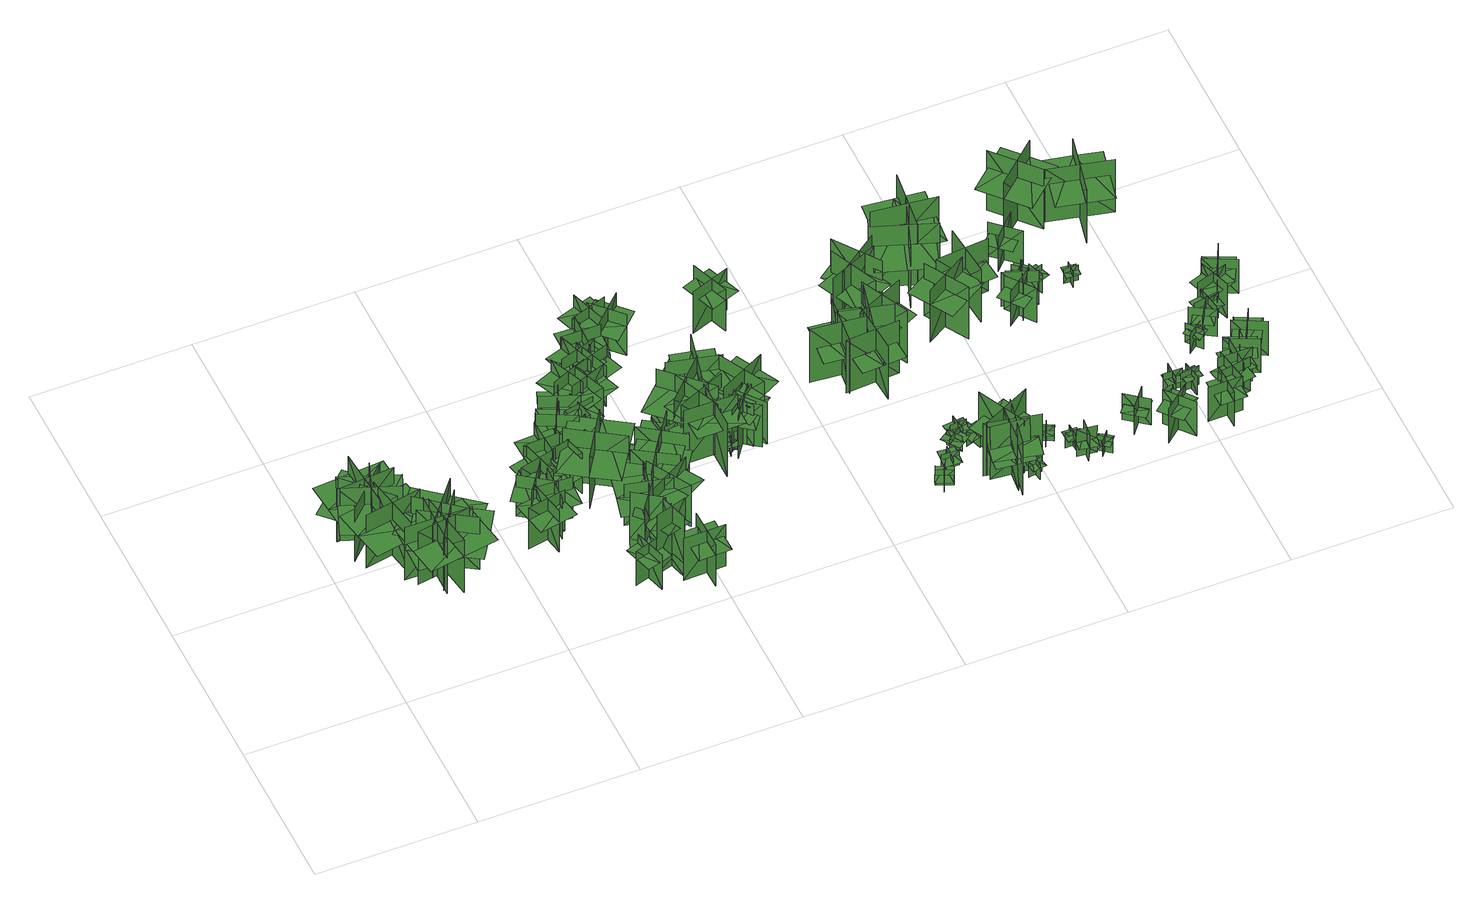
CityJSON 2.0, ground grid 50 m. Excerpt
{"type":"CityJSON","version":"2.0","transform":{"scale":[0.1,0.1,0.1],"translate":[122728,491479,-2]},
"CityObjects":{
"tree1":{"type":"SolitaryVegetationObject","geometry":[{"type":"MultiSurface","lod":"1","boundaries":[[[0,1,2]],[[0,2,3]],[[4,5,6]],[[4,6,7]],[[8,9,10]],[[8,10,11]],[[8,11,12]],[[8,12,13]]]}]},
"tree2":{"type":"SolitaryVegetationObject","geometry":[{"type":"MultiSurface","lod":"1","boundaries":[[[14,15,16]],[[14,16,17]],[[18,19,20]],[[18,20,21]],[[22,23,24]],[[22,24,25]],[[22,25,26]],[[22,26,27]]]}]},
"tree3":{"type":"SolitaryVegetationObject","geometry":[{"type":"MultiSurface","lod":"1","boundaries":[[[28,29,30]],[[28,30,31]],[[32,33,34]],[[32,34,35]],[[36,37,38]],[[36,38,39]],[[36,39,40]],[[36,40,41]]]}]},
"tree4":{"type":"SolitaryVegetationObject","geometry":[{"type":"MultiSurface","lod":"1","boundaries":[[[42,43,44]],[[42,44,45]],[[46,47,48]],[[46,48,49]],[[50,51,52]],[[50,52,53]],[[50,53,54]],[[50,54,55]]]}]},
"tree5":{"type":"SolitaryVegetationObject","geometry":[{"type":"MultiSurface","lod":"1","boundaries":[[[56,57,58]],[[56,58,59]],[[60,61,62]],[[60,62,63]],[[64,65,66]],[[64,66,67]],[[64,67,68]],[[64,68,69]]]}]},
"tree6":{"type":"SolitaryVegetationObject","geometry":[{"type":"MultiSurface","lod":"1","boundaries":[[[70,71,72]],[[70,72,73]],[[74,75,76]],[[74,76,77]],[[78,79,80]],[[78,80,81]],[[78,81,82]],[[78,82,83]]]}]},
"tree7":{"type":"SolitaryVegetationObject","geometry":[{"type":"MultiSurface","lod":"1","boundaries":[[[84,85,86]],[[84,86,87]],[[88,89,90]],[[88,90,91]],[[92,93,94]],[[92,94,95]],[[92,95,96]],[[92,96,97]]]}]},
"tree8":{"type":"SolitaryVegetationObject","geometry":[{"type":"MultiSurface","lod":"1","boundaries":[[[98,99,100]],[[98,100,101]],[[102,103,104]],[[102,104,105]],[[106,107,108]],[[106,108,109]],[[106,109,110]],[[106,110,111]]]}]},
"tree9":{"type":"SolitaryVegetationObject","geometry":[{"type":"MultiSurface","lod":"1","boundaries":[[[112,113,114]],[[112,114,115]],[[116,117,118]],[[116,118,119]],[[120,121,122]],[[120,122,123]],[[120,123,124]],[[120,124,125]]]}]},
"tree10":{"type":"SolitaryVegetationObject","geometry":[{"type":"MultiSurface","lod":"1","boundaries":[[[126,127,128]],[[126,128,129]],[[130,131,132]],[[130,132,133]],[[134,135,136]],[[134,136,137]],[[134,137,138]],[[134,138,139]]]}]},
"tree11":{"type":"SolitaryVegetationObject","geometry":[{"type":"MultiSurface","lod":"1","boundaries":[[[140,141,142]],[[140,142,143]],[[144,145,146]],[[144,146,147]],[[148,149,150]],[[148,150,151]],[[148,151,152]],[[148,152,153]]]}]},
"tree12":{"type":"SolitaryVegetationObject","geometry":[{"type":"MultiSurface","lod":"1","boundaries":[[[154,155,156]],[[154,156,157]],[[158,159,160]],[[158,160,161]],[[162,163,164]],[[162,164,165]],[[162,165,166]],[[162,166,167]]]}]},
"tree13":{"type":"SolitaryVegetationObject","geometry":[{"type":"MultiSurface","lod":"1","boundaries":[[[168,169,170]],[[168,170,171]],[[172,173,174]],[[172,174,175]],[[176,177,178]],[[176,178,179]],[[176,179,180]],[[176,180,181]]]}]},
"tree14":{"type":"SolitaryVegetationObject","geometry":[{"type":"MultiSurface","lod":"1","boundaries":[[[182,183,184]],[[182,184,185]],[[186,187,188]],[[186,188,189]],[[190,191,192]],[[190,192,193]],[[190,194,195]],[[190,195,191]]]}]},
"tree15":{"type":"SolitaryVegetationObject","geometry":[{"type":"MultiSurface","lod":"1","boundaries":[[[196,197,198]],[[196,198,199]],[[200,201,202]],[[200,202,203]],[[204,205,206]],[[204,206,207]],[[204,207,208]],[[204,208,209]]]}]},
"tree16":{"type":"SolitaryVegetationObject","geometry":[{"type":"MultiSurface","lod":"1","boundaries":[[[210,211,212]],[[210,212,213]],[[214,215,216]],[[214,216,217]],[[218,219,215]],[[218,215,214]],[[220,221,211]],[[220,211,210]],[[222,223,224]],[[222,224,225]],[[226,227,228]],[[226,228,229]]]}]},
"tree17":{"type":"SolitaryVegetationObject","geometry":[{"type":"MultiSurface","lod":"1","boundaries":[[[230,231,232]],[[230,232,233]],[[234,235,236]],[[234,236,237]],[[238,239,240]],[[238,240,241]],[[238,241,242]],[[238,242,243]]]}]},
"tree18":{"type":"SolitaryVegetationObject","geometry":[{"type":"MultiSurface","lod":"1","boundaries":[[[244,245,246]],[[244,246,247]],[[248,249,250]],[[248,250,251]],[[252,253,249]],[[252,249,248]],[[254,255,245]],[[254,245,244]],[[256,257,258]],[[256,258,259]],[[260,261,262]],[[260,262,263]]]}]},
"tree19":{"type":"SolitaryVegetationObject","geometry":[{"type":"MultiSurface","lod":"1","boundaries":[[[264,265,266]],[[264,266,267]],[[268,269,270]],[[268,270,271]],[[272,273,274]],[[272,274,275]],[[272,275,276]],[[272,276,277]]]}]},
"tree20":{"type":"SolitaryVegetationObject","geometry":[{"type":"MultiSurface","lod":"1","boundaries":[[[278,279,280]],[[278,280,281]],[[282,283,284]],[[282,284,285]],[[286,287,288]],[[286,288,289]],[[286,289,290]],[[286,290,291]]]}]},
"tree21":{"type":"SolitaryVegetationObject","geometry":[{"type":"MultiSurface","lod":"1","boundaries":[[[292,293,294]],[[292,294,295]],[[296,297,298]],[[296,298,299]],[[300,301,302]],[[300,302,303]],[[300,304,305]],[[300,305,301]]]}]},
"tree22":{"type":"SolitaryVegetationObject","geometry":[{"type":"MultiSurface","lod":"1","boundaries":[[[306,307,308]],[[306,308,309]],[[310,311,312]],[[310,312,313]],[[314,315,316]],[[314,316,317]],[[314,317,318]],[[314,318,319]]]}]},
"tree23":{"type":"SolitaryVegetationObject","geometry":[{"type":"MultiSurface","lod":"1","boundaries":[[[320,321,322]],[[320,322,323]],[[324,325,326]],[[324,326,327]],[[328,329,330]],[[328,330,331]],[[328,331,332]],[[328,332,333]]]}]},
"tree24":{"type":"SolitaryVegetationObject","geometry":[{"type":"MultiSurface","lod":"1","boundaries":[[[334,335,336]],[[334,336,337]],[[338,339,340]],[[338,340,341]],[[342,343,344]],[[342,344,345]],[[342,345,346]],[[342,346,347]]]}]},
"tree25":{"type":"SolitaryVegetationObject","geometry":[{"type":"MultiSurface","lod":"1","boundaries":[[[348,349,350]],[[348,350,351]],[[352,353,354]],[[352,354,355]],[[356,357,358]],[[356,358,359]],[[356,359,360]],[[356,360,361]]]}]},
"tree26":{"type":"SolitaryVegetationObject","geometry":[{"type":"MultiSurface","lod":"1","boundaries":[[[362,363,364]],[[362,364,365]],[[366,367,368]],[[366,368,369]],[[370,371,372]],[[370,372,373]],[[370,373,374]],[[370,374,375]]]}]},
"tree27":{"type":"SolitaryVegetationObject","geometry":[{"type":"MultiSurface","lod":"1","boundaries":[[[376,377,378]],[[376,378,379]],[[380,381,382]],[[380,382,383]],[[384,385,386]],[[384,386,387]],[[384,387,388]],[[384,388,389]]]}]},
"tree28":{"type":"SolitaryVegetationObject","geometry":[{"type":"MultiSurface","lod":"1","boundaries":[[[390,391,392]],[[390,392,393]],[[394,395,396]],[[394,396,397]],[[398,399,400]],[[398,400,401]],[[398,401,402]],[[398,402,403]]]}]},
"tree29":{"type":"SolitaryVegetationObject","geometry":[{"type":"MultiSurface","lod":"1","boundaries":[[[404,405,406]],[[404,406,407]],[[408,409,410]],[[408,410,411]],[[412,413,414]],[[412,414,415]],[[412,415,416]],[[412,416,417]]]}]},
"tree30":{"type":"SolitaryVegetationObject","geometry":[{"type":"MultiSurface","lod":"1","boundaries":[[[418,419,420]],[[418,420,421]],[[422,423,424]],[[422,424,425]],[[426,427,428]],[[426,428,429]],[[426,429,430]],[[426,430,431]]]}]},
"tree31":{"type":"SolitaryVegetationObject","geometry":[{"type":"MultiSurface","lod":"1","boundaries":[[[432,433,434]],[[432,434,435]],[[436,437,438]],[[436,438,439]],[[440,441,442]],[[440,442,443]],[[440,443,444]],[[440,444,445]]]}]},
"tree32":{"type":"SolitaryVegetationObject","geometry":[{"type":"MultiSurface","lod":"1","boundaries":[[[446,447,448]],[[446,448,449]],[[450,451,452]],[[450,452,453]],[[454,455,456]],[[454,456,457]],[[454,457,458]],[[454,458,459]]]}]},
"tree33":{"type":"SolitaryVegetationObject","geometry":[{"type":"MultiSurface","lod":"1","boundaries":[[[460,461,462]],[[460,462,463]],[[464,465,466]],[[464,466,467]],[[468,469,470]],[[468,470,471]],[[468,471,472]],[[468,472,473]]]}]},
"tree34":{"type":"SolitaryVegetationObject","geometry":[{"type":"MultiSurface","lod":"1","boundaries":[[[474,475,476]],[[474,476,477]],[[478,479,480]],[[478,480,481]],[[482,483,484]],[[482,484,485]],[[482,485,486]],[[482,486,487]]]}]},
"tree35":{"type":"SolitaryVegetationObject","geometry":[{"type":"MultiSurface","lod":"1","boundaries":[[[488,489,490]],[[488,490,491]],[[492,493,494]],[[492,494,495]],[[496,497,498]],[[496,498,499]],[[496,499,500]],[[496,500,501]]]}]},
"tree36":{"type":"SolitaryVegetationObject","geometry":[{"type":"MultiSurface","lod":"1","boundaries":[[[502,503,504]],[[502,504,505]],[[506,507,508]],[[506,508,509]],[[510,511,512]],[[510,512,513]],[[510,513,514]],[[510,514,515]]]}]},
"tree37":{"type":"SolitaryVegetationObject","geometry":[{"type":"MultiSurface","lod":"1","boundaries":[[[516,517,518]],[[516,518,519]],[[520,521,522]],[[520,522,523]],[[524,525,526]],[[524,526,527]],[[524,528,529]],[[524,529,525]]]}]},
"tree38":{"type":"SolitaryVegetationObject","geometry":[{"type":"MultiSurface","lod":"1","boundaries":[[[530,531,532]],[[530,532,533]],[[534,535,536]],[[534,536,537]],[[538,539,540]],[[538,540,541]],[[538,542,543]],[[538,543,539]]]}]},
"tree39":{"type":"SolitaryVegetationObject","geometry":[{"type":"MultiSurface","lod":"1","boundaries":[[[544,545,546]],[[544,546,547]],[[548,549,550]],[[548,550,551]],[[552,553,554]],[[552,554,555]],[[552,555,556]],[[552,556,557]]]}]},
"tree40":{"type":"SolitaryVegetationObject","geometry":[{"type":"MultiSurface","lod":"1","boundaries":[[[558,559,560]],[[558,560,561]],[[562,563,564]],[[562,564,565]],[[566,567,568]],[[566,568,569]],[[566,569,570]],[[566,570,571]]]}]},
"tree41":{"type":"SolitaryVegetationObject","geometry":[{"type":"MultiSurface","lod":"1","boundaries":[[[572,573,574]],[[572,574,575]],[[576,577,578]],[[576,578,579]],[[580,581,582]],[[580,582,583]],[[580,583,584]],[[580,584,585]]]}]},
"tree42":{"type":"SolitaryVegetationObject","geometry":[{"type":"MultiSurface","lod":"1","boundaries":[[[586,587,588]],[[586,588,589]],[[590,591,592]],[[590,592,593]],[[594,595,591]],[[594,591,590]],[[596,597,587]],[[596,587,586]],[[586,587,598]],[[586,598,599]],[[586,600,601]],[[586,601,587]]]}]},
"tree43":{"type":"SolitaryVegetationObject","geometry":[{"type":"MultiSurface","lod":"1","boundaries":[[[602,603,604]],[[602,604,605]],[[606,607,608]],[[606,608,609]],[[610,611,612]],[[610,612,613]],[[610,614,615]],[[610,615,611]]]}]},
"tree44":{"type":"SolitaryVegetationObject","geometry":[{"type":"MultiSurface","lod":"1","boundaries":[[[616,617,618]],[[616,618,619]],[[620,621,622]],[[620,622,623]],[[624,625,626]],[[624,626,627]],[[624,628,629]],[[624,629,625]]]}]},
"tree45":{"type":"SolitaryVegetationObject","geometry":[{"type":"MultiSurface","lod":"1","boundaries":[[[630,631,632]],[[630,632,633]],[[634,635,636]],[[634,636,637]],[[638,639,640]],[[638,640,641]],[[638,642,643]],[[638,643,639]]]}]},
"tree46":{"type":"SolitaryVegetationObject","geometry":[{"type":"MultiSurface","lod":"1","boundaries":[[[644,645,646]],[[644,646,647]],[[648,649,650]],[[648,650,651]],[[652,653,654]],[[652,654,655]],[[652,656,657]],[[652,657,653]]]}]},
"tree47":{"type":"SolitaryVegetationObject","geometry":[{"type":"MultiSurface","lod":"1","boundaries":[[[658,659,660]],[[658,660,661]],[[662,663,664]],[[662,664,665]],[[666,667,668]],[[666,668,669]],[[666,670,671]],[[666,671,667]]]}]},
"tree48":{"type":"SolitaryVegetationObject","geometry":[{"type":"MultiSurface","lod":"1","boundaries":[[[672,673,674]],[[672,674,675]],[[676,677,678]],[[676,678,679]],[[680,681,682]],[[680,682,683]],[[680,683,684]],[[680,684,685]]]}]},
"tree49":{"type":"SolitaryVegetationObject","geometry":[{"type":"MultiSurface","lod":"1","boundaries":[[[686,687,688]],[[686,688,689]],[[690,691,692]],[[690,692,693]],[[694,695,696]],[[694,696,697]],[[694,698,699]],[[694,699,695]]]}]},
"tree50":{"type":"SolitaryVegetationObject","geometry":[{"type":"MultiSurface","lod":"1","boundaries":[[[700,701,702]],[[700,702,703]],[[704,705,706]],[[704,706,707]],[[708,709,710]],[[708,710,711]],[[708,711,712]],[[708,712,713]]]}]},
"tree51":{"type":"SolitaryVegetationObject","geometry":[{"type":"MultiSurface","lod":"1","boundaries":[[[714,715,716]],[[714,716,717]],[[718,719,720]],[[718,720,721]],[[722,723,724]],[[722,724,725]],[[722,726,727]],[[722,727,723]]]}]},
"tree52":{"type":"SolitaryVegetationObject","geometry":[{"type":"MultiSurface","lod":"1","boundaries":[[[728,729,730]],[[728,730,731]],[[732,733,734]],[[732,734,735]],[[736,737,738]],[[736,738,739]],[[736,739,740]],[[736,740,741]]]}]},
"tree53":{"type":"SolitaryVegetationObject","geometry":[{"type":"MultiSurface","lod":"1","boundaries":[[[742,743,744]],[[742,744,745]],[[746,747,748]],[[746,748,749]],[[750,751,752]],[[750,752,753]],[[750,754,755]],[[750,755,751]]]}]},
"tree54":{"type":"SolitaryVegetationObject","geometry":[{"type":"MultiSurface","lod":"1","boundaries":[[[756,757,758]],[[756,758,759]],[[760,761,762]],[[760,762,763]],[[764,765,766]],[[764,766,767]],[[764,767,768]],[[764,768,769]]]}]},
"tree55":{"type":"SolitaryVegetationObject","geometry":[{"type":"MultiSurface","lod":"1","boundaries":[[[770,771,772]],[[770,772,773]],[[774,775,776]],[[774,776,777]],[[778,779,780]],[[778,780,781]],[[778,781,782]],[[778,782,783]]]}]},
"tree56":{"type":"SolitaryVegetationObject","geometry":[{"type":"MultiSurface","lod":"1","boundaries":[[[784,785,786]],[[784,786,787]],[[788,789,790]],[[788,790,791]],[[792,793,794]],[[792,794,795]],[[792,796,797]],[[792,797,793]]]}]},
"tree57":{"type":"SolitaryVegetationObject","geometry":[{"type":"MultiSurface","lod":"1","boundaries":[[[798,799,800]],[[798,800,801]],[[802,803,804]],[[802,804,805]],[[806,807,803]],[[806,803,802]],[[808,809,799]],[[808,799,798]],[[798,799,810]],[[798,810,811]],[[798,812,813]],[[798,813,799]]]}]},
"tree58":{"type":"SolitaryVegetationObject","geometry":[{"type":"MultiSurface","lod":"1","boundaries":[[[814,815,816]],[[814,816,817]],[[818,819,820]],[[818,820,821]],[[822,823,824]],[[822,824,825]],[[822,825,826]],[[822,826,827]]]}]},
"tree59":{"type":"SolitaryVegetationObject","geometry":[{"type":"MultiSurface","lod":"1","boundaries":[[[828,829,830]],[[828,830,831]],[[832,833,834]],[[832,834,835]],[[836,837,838]],[[836,838,839]],[[836,840,841]],[[836,841,837]]]}]},
"tree60":{"type":"SolitaryVegetationObject","geometry":[{"type":"MultiSurface","lod":"1","boundaries":[[[842,843,844]],[[842,844,845]],[[846,847,848]],[[846,848,849]],[[850,851,852]],[[850,852,853]],[[850,854,855]],[[850,855,851]]]}]},
"tree61":{"type":"SolitaryVegetationObject","geometry":[{"type":"MultiSurface","lod":"1","boundaries":[[[856,857,858]],[[856,858,859]],[[860,861,862]],[[860,862,863]],[[864,865,866]],[[864,866,867]],[[864,868,869]],[[864,869,865]]]}]},
"tree62":{"type":"SolitaryVegetationObject","geometry":[{"type":"MultiSurface","lod":"1","boundaries":[[[870,871,872]],[[870,872,873]],[[874,875,876]],[[874,876,877]],[[878,879,880]],[[878,880,881]],[[878,881,882]],[[878,882,883]]]}]},
"tree63":{"type":"SolitaryVegetationObject","geometry":[{"type":"MultiSurface","lod":"1","boundaries":[[[884,885,886]],[[884,886,887]],[[888,889,890]],[[888,890,891]],[[892,893,894]],[[892,894,895]],[[892,896,897]],[[892,897,893]]]}]},
"tree64":{"type":"SolitaryVegetationObject","geometry":[{"type":"MultiSurface","lod":"1","boundaries":[[[898,899,900]],[[898,900,901]],[[902,903,904]],[[902,904,905]],[[906,907,908]],[[906,908,909]],[[906,909,910]],[[906,910,911]]]}]},
"tree65":{"type":"SolitaryVegetationObject","geometry":[{"type":"MultiSurface","lod":"1","boundaries":[[[912,913,914]],[[912,914,915]],[[916,917,918]],[[916,918,919]],[[920,921,922]],[[920,922,923]],[[920,924,925]],[[920,925,921]]]}]},
"tree66":{"type":"SolitaryVegetationObject","geometry":[{"type":"MultiSurface","lod":"1","boundaries":[[[926,927,928]],[[926,928,929]],[[930,931,932]],[[930,932,933]],[[934,935,931]],[[934,931,930]],[[936,937,927]],[[936,927,926]],[[926,927,938]],[[926,938,939]],[[926,940,941]],[[926,941,927]]]}]},
"tree67":{"type":"SolitaryVegetationObject","geometry":[{"type":"MultiSurface","lod":"1","boundaries":[[[942,943,944]],[[942,944,945]],[[946,947,948]],[[946,948,949]],[[950,951,952]],[[950,952,953]],[[950,953,954]],[[950,954,955]]]}]},
"tree68":{"type":"SolitaryVegetationObject","geometry":[{"type":"MultiSurface","lod":"1","boundaries":[[[956,957,958]],[[956,958,959]],[[960,961,962]],[[960,962,963]],[[964,965,966]],[[964,966,967]],[[964,967,968]],[[964,968,969]]]}]},
"tree69":{"type":"SolitaryVegetationObject","geometry":[{"type":"MultiSurface","lod":"1","boundaries":[[[970,971,972]],[[970,972,973]],[[974,975,976]],[[974,976,977]],[[978,979,980]],[[978,980,981]],[[978,981,982]],[[978,982,983]]]}]},
"tree70":{"type":"SolitaryVegetationObject","geometry":[{"type":"MultiSurface","lod":"1","boundaries":[[[984,985,986]],[[984,986,987]],[[988,989,990]],[[988,990,991]],[[992,993,989]],[[992,989,988]],[[994,995,985]],[[994,985,984]],[[984,985,996]],[[984,996,997]],[[984,998,999]],[[984,999,985]]]}]},
"tree71":{"type":"SolitaryVegetationObject","geometry":[{"type":"MultiSurface","lod":"1","boundaries":[[[1000,1001,1002]],[[1000,1002,1003]],[[1004,1005,1006]],[[1004,1006,1007]],[[1008,1009,1010]],[[1008,1010,1011]],[[1008,1011,1012]],[[1008,1012,1013]]]}]},
"tree72":{"type":"SolitaryVegetationObject","geometry":[{"type":"MultiSurface","lod":"1","boundaries":[[[1014,1015,1016]],[[1014,1016,1017]],[[1018,1019,1020]],[[1018,1020,1021]],[[1022,1023,1024]],[[1022,1024,1025]],[[1022,1025,1026]],[[1022,1026,1027]]]}]},
"tree73":{"type":"SolitaryVegetationObject","geometry":[{"type":"MultiSurface","lod":"1","boundaries":[[[1028,1029,1030]],[[1028,1030,1031]],[[1032,1033,1034]],[[1032,1034,1035]],[[1036,1037,1038]],[[1036,1038,1039]],[[1036,1039,1040]],[[1036,1040,1041]]]}]},
"tree74":{"type":"SolitaryVegetationObject","geometry":[{"type":"MultiSurface","lod":"1","boundaries":[[[1042,1043,1044]],[[1042,1044,1045]],[[1046,1047,1048]],[[1046,1048,1049]],[[1050,1051,1052]],[[1050,1052,1053]],[[1050,1053,1054]],[[1050,1054,1055]]]}]},
"tree75":{"type":"SolitaryVegetationObject","geometry":[{"type":"MultiSurface","lod":"1","boundaries":[[[1056,1057,1058]],[[1056,1058,1059]],[[1060,1061,1062]],[[1060,1062,1063]],[[1064,1065,1066]],[[1064,1066,1067]],[[1064,1068,1069]],[[1064,1069,1065]]]}]},
"tree76":{"type":"SolitaryVegetationObject","geometry":[{"type":"MultiSurface","lod":"1","boundaries":[[[1070,1071,1072]],[[1070,1072,1073]],[[1074,1075,1076]],[[1074,1076,1077]],[[1078,1079,1080]],[[1078,1080,1081]],[[1078,1082,1083]],[[1078,1083,1079]]]}]},
"tree77":{"type":"SolitaryVegetationObject","geometry":[{"type":"MultiSurface","lod":"1","boundaries":[[[1084,1085,1086]],[[1084,1086,1087]],[[1088,1089,1090]],[[1088,1090,1091]],[[1092,1093,1094]],[[1092,1094,1095]],[[1092,1095,1096]],[[1092,1096,1097]]]}]},
"tree78":{"type":"SolitaryVegetationObject","geometry":[{"type":"MultiSurface","lod":"1","boundaries":[[[1098,1099,1100]],[[1098,1100,1101]],[[1102,1103,1104]],[[1102,1104,1105]],[[1106,1107,1108]],[[1106,1108,1109]],[[1106,1109,1110]],[[1106,1110,1111]]]}]},
"tree79":{"type":"SolitaryVegetationObject","geometry":[{"type":"MultiSurface","lod":"1","boundaries":[[[1112,1113,1114]],[[1112,1114,1115]],[[1116,1117,1118]],[[1116,1118,1119]],[[1120,1121,1122]],[[1120,1122,1123]],[[1120,1124,1125]],[[1120,1125,1121]]]}]},
"tree80":{"type":"SolitaryVegetationObject","geometry":[{"type":"MultiSurface","lod":"1","boundaries":[[[1126,1127,1128]],[[1126,1128,1129]],[[1130,1131,1132]],[[1130,1132,1133]],[[1134,1135,1136]],[[1134,1136,1137]],[[1134,1137,1138]],[[1134,1138,1139]]]}]},
"tree81":{"type":"SolitaryVegetationObject","geometry":[{"type":"MultiSurface","lod":"1","boundaries":[[[1140,1141,1142]],[[1140,1142,1143]],[[1144,1145,1146]],[[1144,1146,1147]],[[1148,1149,1150]],[[1148,1150,1151]],[[1148,1151,1152]],[[1148,1152,1153]]]}]},
"tree82":{"type":"SolitaryVegetationObject","geometry":[{"type":"MultiSurface","lod":"1","boundaries":[[[1154,1155,1156]],[[1154,1156,1157]],[[1158,1159,1160]],[[1158,1160,1161]],[[1162,1163,1164]],[[1162,1164,1165]],[[1162,1165,1166]],[[1162,1166,1167]]]}]},
"tree83":{"type":"SolitaryVegetationObject","geometry":[{"type":"MultiSurface","lod":"1","boundaries":[[[1168,1169,1170]],[[1168,1170,1171]],[[1172,1173,1174]],[[1172,1174,1175]],[[1176,1177,1178]],[[1176,1178,1179]],[[1176,1179,1180]],[[1176,1180,1181]]]}]},
"tree84":{"type":"SolitaryVegetationObject","geometry":[{"type":"MultiSurface","lod":"1","boundaries":[[[1182,1183,1184]],[[1182,1184,1185]],[[1186,1187,1188]],[[1186,1188,1189]],[[1190,1191,1192]],[[1190,1192,1193]],[[1190,1194,1195]],[[1190,1195,1191]]]}]},
"tree85":{"type":"SolitaryVegetationObject","geometry":[{"type":"MultiSurface","lod":"1","boundaries":[[[1196,1197,1198]],[[1196,1198,1199]],[[1200,1201,1202]],[[1200,1202,1203]],[[1204,1205,1206]],[[1204,1206,1207]],[[1204,1207,1208]],[[1204,1208,1209]]]}]},
"tree86":{"type":"SolitaryVegetationObject","geometry":[{"type":"MultiSurface","lod":"1","boundaries":[[[1210,1211,1212]],[[1210,1212,1213]],[[1214,1215,1216]],[[1214,1216,1217]],[[1218,1219,1220]],[[1218,1220,1221]],[[1218,1222,1223]],[[1218,1223,1219]]]}]},
"tree87":{"type":"SolitaryVegetationObject","geometry":[{"type":"MultiSurface","lod":"1","boundaries":[[[1224,1225,1226]],[[1224,1226,1227]],[[1228,1229,1230]],[[1228,1230,1231]],[[1232,1233,1234]],[[1232,1234,1235]],[[1232,1235,1236]],[[1232,1236,1237]]]}]},
"tree88":{"type":"SolitaryVegetationObject","geometry":[{"type":"MultiSurface","lod":"1","boundaries":[[[1238,1239,1240]],[[1238,1240,1241]],[[1242,1243,1244]],[[1242,1244,1245]],[[1246,1247,1248]],[[1246,1248,1249]],[[1246,1250,1251]],[[1246,1251,1247]]]}]},
"tree89":{"type":"SolitaryVegetationObject","geometry":[{"type":"MultiSurface","lod":"1","boundaries":[[[1252,1253,1254]],[[1252,1254,1255]],[[1256,1257,1258]],[[1256,1258,1259]],[[1260,1261,1262]],[[1260,1262,1263]],[[1260,1264,1265]],[[1260,1265,1261]]]}]},
"tree90":{"type":"SolitaryVegetationObject","geometry":[{"type":"MultiSurface","lod":"1","boundaries":[[[1266,1267,1268]],[[1266,1268,1269]],[[1270,1271,1272]],[[1270,1272,1273]],[[1274,1275,1276]],[[1274,1276,1277]],[[1274,1278,1279]],[[1274,1279,1275]]]}]},
"tree91":{"type":"SolitaryVegetationObject","geometry":[{"type":"MultiSurface","lod":"1","boundaries":[[[1280,1281,1282]],[[1280,1282,1283]],[[1284,1285,1286]],[[1284,1286,1287]],[[1288,1289,1290]],[[1288,1290,1291]],[[1288,1292,1293]],[[1288,1293,1289]]]}]},
"tree92":{"type":"SolitaryVegetationObject","geometry":[{"type":"MultiSurface","lod":"1","boundaries":[[[1294,1295,1296]],[[1294,1296,1297]],[[1298,1299,1300]],[[1298,1300,1301]],[[1302,1303,1304]],[[1302,1304,1305]],[[1302,1306,1307]],[[1302,1307,1303]]]}]},
"tree93":{"type":"SolitaryVegetationObject","geometry":[{"type":"MultiSurface","lod":"1","boundaries":[[[1308,1309,1310]],[[1308,1310,1311]],[[1312,1313,1314]],[[1312,1314,1315]],[[1316,1317,1318]],[[1316,1318,1319]],[[1316,1319,1320]],[[1316,1320,1321]]]}]},
"tree94":{"type":"SolitaryVegetationObject","geometry":[{"type":"MultiSurface","lod":"1","boundaries":[[[1322,1323,1324]],[[1322,1324,1325]],[[1326,1327,1328]],[[1326,1328,1329]],[[1330,1331,1332]],[[1330,1332,1333]],[[1330,1334,1335]],[[1330,1335,1331]]]}]},
"tree95":{"type":"SolitaryVegetationObject","geometry":[{"type":"MultiSurface","lod":"1","boundaries":[[[1336,1337,1338]],[[1336,1338,1339]],[[1340,1341,1342]],[[1340,1342,1343]],[[1344,1345,1346]],[[1344,1346,1347]],[[1344,1348,1349]],[[1344,1349,1345]]]}]},
"tree96":{"type":"SolitaryVegetationObject","geometry":[{"type":"MultiSurface","lod":"1","boundaries":[[[1350,1351,1352]],[[1350,1352,1353]],[[1354,1355,1356]],[[1354,1356,1357]],[[1358,1359,1360]],[[1358,1360,1361]],[[1358,1362,1363]],[[1358,1363,1359]]]}]},
"tree97":{"type":"SolitaryVegetationObject","geometry":[{"type":"MultiSurface","lod":"1","boundaries":[[[1364,1365,1366]],[[1364,1366,1367]],[[1368,1369,1370]],[[1368,1370,1371]],[[1372,1373,1374]],[[1372,1374,1375]],[[1372,1376,1377]],[[1372,1377,1373]]]}]}
},
"vertices":[
[239,567,19],[239,567,236],[65,633,236],[65,633,19],[123,517,19],[123,517,236],[187,686,236],[187,686,19],[113,491,166],[200,458,166],[281,667,166],[193,701,166],[106,734,166],[26,525,166],
[85,555,3],[85,555,220],[220,685,220],[220,685,3],[90,682,3],[90,682,220],[215,551,220],[215,551,3],[71,702,150],[4,637,150],[159,475,150],[227,540,150],[294,604,150],[139,766,150],
[202,430,20],[202,430,237],[168,614,237],[168,614,20],[99,504,20],[99,504,237],[277,537,237],[277,537,20],[72,499,167],[89,407,167],[310,448,167],[293,540,167],[276,632,167],[55,591,167],
[158,545,19],[158,545,236],[144,732,236],[144,732,19],[64,629,19],[64,629,236],[244,643,236],[244,643,19],[37,627,165],[44,534,165],[267,551,165],[260,644,165],[253,737,165],[29,721,165],
[178,417,22],[178,417,239],[365,413,239],[365,413,22],[271,502,22],[271,502,239],[267,322,239],[267,322,22],[272,530,168],[178,532,168],[173,308,168],[267,306,168],[361,304,168],[365,528,168],
[283,490,22],[283,490,239],[313,305,239],[313,305,22],[384,414,22],[384,414,239],[206,386,239],[206,386,22],[411,418,169],[397,511,169],[175,476,169],[190,383,169],[205,290,169],[426,326,169],
[363,492,22],[363,492,239],[262,335,239],[262,335,22],[387,368,22],[387,368,239],[235,465,239],[235,465,22],[411,353,169],[461,432,169],[272,553,169],[222,474,169],[171,395,169],[360,274,169],
[254,393,22],[254,393,239],[372,538,239],[372,538,22],[244,519,22],[244,519,239],[383,405,239],[383,405,22],[222,537,169],[163,465,169],[336,322,169],[396,395,169],[455,467,169],[282,609,169],
[622,345,17],[599,464,17],[599,464,186],[622,345,186],[668,412,17],[548,389,17],[548,389,186],[668,412,186],[668,412,139],[656,472,139],[537,448,139],[548,389,139],[560,329,139],[680,352,139],
[566,520,16],[665,449,16],[665,449,186],[566,520,186],[579,440,16],[649,539,16],[649,539,186],[579,440,186],[579,440,138],[628,404,138],[699,503,138],[649,539,138],[600,574,138],[529,475,138],
[710,450,15],[589,456,15],[589,456,185],[710,450,185],[657,510,15],[650,389,15],[650,389,185],[657,510,185],[657,510,137],[596,513,137],[589,392,137],[650,389,137],[711,386,137],[717,507,137],
[708,569,16],[590,539,16],[590,539,185],[708,569,185],[639,611,16],[669,493,16],[669,493,185],[639,611,185],[639,611,137],[580,596,137],[610,478,137],[669,493,137],[728,508,137],[698,626,137],
[657,516,18],[753,542,18],[753,542,156],[657,516,156],[715,483,18],[689,579,18],[689,579,156],[715,483,156],[715,483,118],[763,496,118],[737,592,118],[689,579,118],[641,566,118],[667,470,118],
[831,99,13],[801,201,13],[801,201,154],[831,99,154],[871,173,13],[769,143,13],[769,143,154],[871,173,154],[828,107,117],[801,201,117],[761,189,117],[788,96,117],[869,119,117],[841,212,117],
[698,561,17],[693,683,17],[693,683,186],[698,561,186],[753,621,17],[631,615,17],[631,615,186],[753,621,186],[753,621,139],[750,682,139],[629,676,139],[631,615,139],[634,555,139],[756,560,139],
[880,273,75],[819,189,75],[817,190,269],[878,274,269],[802,261,75],[886,200,75],[886,201,269],[803,262,269],[803,262,23],[886,201,23],[878,274,23],[817,190,23],[879,274,170],[818,190,170],[860,159,188],[921,243,188],[826,202,200],[871,265,200],[839,288,211],[794,224,211],
[737,639,18],[770,522,18],[770,522,187],[737,639,187],[697,568,18],[814,601,18],[814,601,187],[697,568,187],[697,568,139],[713,509,139],[831,543,139],[814,601,139],[797,660,139],[680,626,139],
[837,153,70],[937,183,70],[937,181,265],[838,152,265],[906,116,71],[876,215,71],[876,215,265],[905,116,265],[905,116,19],[876,215,19],[838,152,19],[937,181,19],[838,152,165],[937,182,165],[922,233,184],[822,203,184],[923,178,196],[849,155,196],[860,118,206],[935,140,206],
[711,712,16],[821,659,16],[821,659,185],[711,712,185],[738,635,16],[791,745,16],[791,745,185],[738,635,185],[738,635,138],[793,609,138],[845,719,138],[791,745,138],[736,771,138],[683,662,138],
[742,593,15],[742,593,232],[899,490,232],[899,490,15],[866,616,15],[866,616,232],[768,465,232],[768,465,15],[882,640,161],[803,691,161],[681,503,161],[759,451,161],[838,400,161],[960,588,161],
[968,175,20],[971,45,20],[971,45,193],[968,175,193],[897,101,20],[1027,104,20],[1027,104,193],[897,101,193],[968,164,148],[971,45,148],[1022,47,148],[1019,166,148],[917,163,148],[920,44,148],
[879,276,21],[879,276,191],[912,419,191],[912,419,21],[828,361,21],[828,361,191],[966,329,191],[966,329,21],[807,366,136],[790,295,136],[962,255,136],[979,327,136],[995,398,136],[823,438,136],
[781,695,16],[833,610,16],[833,610,155],[781,695,155],[765,631,16],[850,683,16],[850,683,155],[765,631,155],[765,631,116],[792,588,116],[876,640,116],[850,683,116],[824,725,116],[739,673,116],
[819,807,13],[775,694,13],[775,694,182],[819,807,182],[745,775,13],[858,731,13],[858,731,182],[745,775,182],[745,775,135],[723,718,135],[836,674,135],[858,731,135],[880,787,135],[767,832,135],
[920,416,23],[998,279,23],[998,279,194],[920,416,194],[892,307,23],[1028,385,23],[1028,385,194],[892,307,194],[897,310,147],[931,250,147],[1057,322,147],[1023,382,147],[989,442,147],[863,370,147],
[896,735,16],[799,715,16],[799,715,155],[896,735,155],[841,772,16],[861,674,16],[861,674,155],[841,772,155],[841,772,116],[792,762,116],[812,664,116],[861,674,116],[910,685,116],[890,782,116],
[998,497,21],[998,497,192],[919,373,192],[919,373,21],[1018,399,21],[1018,399,192],[898,476,192],[898,476,21],[1036,388,136],[1076,450,136],[927,545,136],[887,483,136],[848,421,136],[996,326,136],
[807,802,16],[919,850,16],[919,850,185],[807,802,185],[882,772,16],[834,884,16],[834,884,185],[882,772,185],[882,772,138],[938,795,138],[890,907,138],[834,884,138],[778,860,138],[826,748,138],
[882,843,14],[925,729,14],[925,729,183],[882,843,183],[848,770,14],[962,812,14],[962,812,183],[848,770,183],[848,770,135],[869,713,135],[983,755,135],[962,812,135],[941,869,135],[827,827,135],
[1073,462,20],[944,552,20],[944,552,191],[1073,462,191],[1052,572,20],[962,443,20],[962,443,191],[1052,572,191],[1048,567,143],[992,607,143],[909,488,143],[965,449,143],[1022,409,143],[1105,528,143],
[974,536,20],[1073,548,20],[1073,548,159],[974,536,159],[1026,495,20],[1014,593,20],[1014,593,159],[1026,495,159],[1026,495,120],[1075,500,120],[1064,599,120],[1014,593,120],[965,588,120],[976,489,120],
[862,875,15],[978,912,15],[978,912,184],[862,875,184],[934,837,15],[897,953,15],[897,953,184],[934,837,184],[934,837,137],[992,855,137],[955,971,137],[897,953,137],[839,935,137],[876,819,137],
[967,803,15],[926,918,15],[926,918,184],[967,803,184],[1002,877,15],[888,835,15],[888,835,184],[1002,877,184],[1002,877,137],[981,934,137],[867,892,137],[888,835,137],[909,778,137],[1023,820,137],
[1022,544,21],[1099,607,21],[1099,607,160],[1022,544,160],[1088,537,21],[1025,614,21],[1025,614,160],[1088,537,160],[1088,537,121],[1127,568,121],[1064,645,121],[1025,614,121],[986,583,121],[1049,505,121],
[1017,956,13],[895,958,13],[895,958,182],[1017,956,182],[961,1014,13],[958,893,13],[958,893,182],[961,1014,182],[961,1014,135],[900,1016,135],[898,894,135],[958,893,135],[1019,892,135],[1022,1013,135],
[978,934,19],[1028,912,19],[1028,912,96],[978,934,96],[991,900,19],[1013,950,19],[1013,950,96],[991,900,96],[991,900,74],[1016,888,74],[1038,939,74],[1013,950,74],[988,961,74],[965,911,74],
[1078,512,16],[1243,512,16],[1243,512,236],[1078,512,236],[1171,420,16],[1171,586,16],[1171,586,236],[1171,420,236],[1092,512,179],[1243,512,179],[1243,578,179],[1092,577,179],[1092,447,179],[1243,447,179],
[1232,600,19],[1080,535,19],[1080,535,238],[1232,600,238],[1111,648,19],[1175,496,19],[1175,496,238],[1111,648,238],[1219,594,182],[1080,535,182],[1105,475,182],[1245,534,182],[1194,654,182],[1054,596,182],
[1033,977,11],[994,1092,11],[994,1092,180],[1033,977,180],[1069,1050,11],[954,1011,11],[954,1011,180],[1069,1050,180],[1069,1050,133],[1050,1107,133],[934,1068,133],[954,1011,133],[973,953,133],[1089,992,133],
[1070,688,24],[1070,688,241],[1203,557,241],[1203,557,24],[1196,687,24],[1196,687,241],[1069,558,241],[1069,558,24],[1216,706,170],[1150,772,170],[991,613,170],[1058,547,170],[1124,481,170],[1283,640,170],
[1017,961,16],[1105,1045,16],[1105,1045,186],[1017,961,186],[1098,958,16],[1014,1046,16],[1014,1046,186],[1098,958,186],[1098,958,138],[1142,1001,138],[1058,1088,138],[1014,1046,138],[970,1004,138],[1054,916,138],
[1236,497,61],[1194,504,61],[1190,482,61],[1232,475,61],[1212,480,61],[1219,521,61],[1217,522,100],[1210,480,100],[1210,480,22],[1217,522,22],[1236,499,22],[1194,506,22],[1194,504,100],[1236,497,100],[1240,518,61],[1198,525,61],
[1215,776,15],[1178,614,15],[1178,614,234],[1215,776,234],[1105,705,15],[1266,668,15],[1266,668,234],[1105,705,234],[1212,762,178],[1178,614,178],[1242,600,178],[1275,747,178],[1148,776,178],[1114,629,178],
[1182,505,24],[1288,581,24],[1288,581,196],[1182,505,196],[1283,489,24],[1208,595,24],[1208,595,196],[1283,489,196],[1191,512,151],[1288,581,151],[1258,623,151],[1161,554,151],[1221,470,151],[1318,539,151],
[1302,574,20],[1226,468,20],[1226,468,193],[1302,574,193],[1200,557,20],[1306,481,20],[1306,481,193],[1200,557,193],[1295,565,148],[1226,468,148],[1267,438,148],[1337,535,148],[1253,595,148],[1184,498,148],
[1219,493,24],[1320,575,24],[1320,575,196],[1219,493,196],[1321,483,24],[1240,584,24],[1240,584,196],[1321,483,196],[1228,500,151],[1320,575,151],[1288,615,151],[1196,540,151],[1260,460,151],[1353,535,151],
[1254,671,19],[1330,524,19],[1330,524,238],[1254,671,238],[1215,546,19],[1362,622,19],[1362,622,238],[1215,546,238],[1261,659,182],[1330,524,182],[1388,554,182],[1319,689,182],[1203,629,182],[1272,494,182],
[1216,800,15],[1216,800,77],[1262,827,77],[1262,827,15],[1226,835,15],[1226,835,77],[1252,790,77],[1252,790,15],[1222,842,57],[1199,828,57],[1231,773,57],[1254,786,57],[1277,800,57],[1245,855,57],
[1348,1058,10],[1394,937,10],[1394,937,182],[1348,1058,182],[1306,965,10],[1428,1010,10],[1428,1010,182],[1306,965,182],[1352,1048,138],[1394,937,138],[1442,955,138],[1400,1066,138],[1304,1030,138],[1345,919,138],
[1692,150,22],[1692,150,84],[1740,128,84],[1740,128,22],[1726,162,22],[1726,162,84],[1704,115,84],[1704,115,22],[1729,169,64],[1705,180,64],[1678,122,64],[1702,111,64],[1727,100,64],[1754,158,64],
[1616,575,14],[1634,742,14],[1634,742,232],[1616,575,232],[1698,642,14],[1698,642,232],[1530,659,232],[1530,659,14],[1611,586,149],[1626,732,149],[1558,739,149],[1543,593,149],[1681,579,149],[1696,725,149],
[1729,194,25],[1729,194,87],[1783,191,87],[1783,191,25],[1757,217,25],[1757,217,87],[1754,166,87],[1754,166,25],[1757,225,67],[1731,227,67],[1727,163,67],[1754,161,67],[1780,160,67],[1784,224,67],
[1705,510,15],[1695,678,15],[1695,678,233],[1705,510,233],[1774,589,15],[1774,589,233],[1606,579,233],[1606,579,15],[1697,520,149],[1689,667,149],[1621,663,149],[1629,516,149],[1768,524,149],[1760,671,149],
[1819,270,25],[1819,270,87],[1776,239,87],[1776,239,25],[1812,235,25],[1812,235,87],[1783,277,87],[1783,277,25],[1817,228,67],[1839,244,67],[1802,296,67],[1780,280,67],[1758,265,67],[1795,213,67],
[1826,263,25],[1826,263,87],[1819,316,87],[1819,316,25],[1798,286,25],[1798,286,87],[1849,292,87],[1849,292,25],[1790,285,66],[1793,258,66],[1857,266,66],[1853,293,66],[1850,319,66],[1786,311,66],
[1699,597,14],[1738,761,14],[1738,761,232],[1699,597,232],[1788,653,14],[1788,653,232],[1624,692,232],[1624,692,14],[1695,609,148],[1729,752,148],[1662,768,148],[1628,625,148],[1764,593,148],[1798,736,148],
[1895,39,128],[1906,158,128],[1845,163,128],[1833,45,128],[1841,102,128],[1959,90,128],[1960,98,237],[1842,109,237],[1842,109,19],[1960,98,19],[1900,39,19],[1911,157,19],[1906,158,237],[1895,39,237],[1955,34,128],[1966,152,128],
[1849,280,24],[1849,280,86],[1865,229,86],[1865,229,24],[1881,263,24],[1881,263,86],[1832,248,86],[1832,248,24],[1888,265,66],[1881,291,66],[1819,272,66],[1827,246,66],[1835,221,66],[1896,239,66],
[1997,98,16],[1832,132,16],[1832,132,234],[1997,98,234],[1938,185,16],[1938,185,234],[1904,20,234],[1904,20,16],[1985,93,150],[1841,123,150],[1827,56,150],[1971,26,150],[2000,163,150],[1856,192,150],
[1842,130,16],[1994,204,16],[1994,204,234],[1842,130,234],[1942,96,16],[1942,96,234],[1869,248,234],[1869,248,16],[1849,141,150],[1981,205,150],[1952,267,150],[1819,202,150],[1880,77,150],[2012,141,150],
[1836,732,15],[1685,659,15],[1685,659,233],[1836,732,233],[1736,766,15],[1736,766,233],[1810,615,233],[1810,615,15],[1830,722,149],[1697,658,149],[1727,596,149],[1859,660,149],[1799,785,149],[1666,722,149],
[1989,80,18],[1945,73,18],[1945,73,80],[1989,80,80],[1965,97,18],[1972,54,18],[1972,54,80],[1965,97,80],[1965,97,63],[1943,93,63],[1950,50,63],[1972,54,63],[1994,57,63],[1986,101,63],
[1707,912,12],[1776,759,12],[1776,759,230],[1707,912,230],[1670,813,12],[1670,813,230],[1824,883,230],[1824,883,12],[1717,905,146],[1778,771,146],[1840,799,146],[1779,933,146],[1653,876,146],[1713,742,146],
[1913,259,19],[1918,303,19],[1918,303,80],[1913,259,80],[1936,277,19],[1892,282,19],[1892,282,80],[1936,277,80],[1936,277,63],[1939,299,63],[1895,304,63],[1892,282,63],[1890,260,63],[1933,255,63],
[1824,822,9],[1725,957,9],[1725,957,227],[1824,822,227],[1840,926,9],[1840,926,227],[1704,826,227],[1704,826,9],[1813,826,143],[1726,945,143],[1671,904,143],[1758,786,143],[1870,868,143],[1783,987,143],
[1980,204,76],[2000,149,76],[2029,159,76],[2008,215,76],[2017,188,76],[1962,167,76],[1963,164,130],[2019,185,130],[2019,185,21],[1963,164,21],[1977,203,21],[1998,148,21],[2000,149,130],[1980,204,130],[1951,194,76],[1972,138,76],
[1984,217,20],[1966,257,20],[1966,257,82],[1984,217,82],[1994,244,20],[1954,226,20],[1954,226,82],[1994,244,82],[1994,244,64],[1985,264,64],[1945,246,64],[1954,226,64],[1963,206,64],[2003,224,64],
[2055,200,20],[2036,160,20],[2036,160,81],[2055,200,81],[2027,190,20],[2067,171,20],[2067,171,81],[2027,190,81],[2027,190,64],[2018,170,64],[2057,151,64],[2067,171,64],[2077,190,64],[2037,210,64],
[2109,115,19],[2108,159,19],[2108,159,80],[2109,115,80],[2129,136,19],[2085,135,19],[2085,135,80],[2129,136,80],[2129,136,63],[2129,158,63],[2084,157,63],[2085,135,63],[2086,113,63],[2130,114,63],
[2134,119,75],[2127,60,75],[2157,56,75],[2165,115,75],[2160,87,75],[2101,95,75],[2101,91,130],[2160,84,130],[2160,84,21],[2101,91,21],[2132,120,21],[2124,61,21],[2127,60,130],[2134,119,130],[2104,123,75],[2097,64,75],
[1926,762,16],[2006,630,16],[2006,630,231],[1926,762,231],[1901,662,16],[2034,742,16],[2034,742,231],[1901,662,231],[1901,662,171],[1941,596,171],[2074,676,171],[2034,742,171],[1993,809,171],[1861,728,171],
[1971,996,13],[1904,806,13],[1904,806,264],[1971,996,264],[1827,927,13],[2017,860,13],[2017,860,264],[1827,927,264],[1953,989,183],[1865,1018,183],[1802,827,183],[1890,798,183],[1978,769,183],[2041,960,183],
[2165,93,17],[2200,66,17],[2200,66,79],[2165,93,79],[2169,64,17],[2196,99,17],[2196,99,79],[2169,64,79],[2169,64,62],[2186,50,62],[2213,85,62],[2196,99,62],[2178,112,62],[2151,77,62],
[1980,1076,13],[1957,876,13],[1957,876,264],[1980,1076,264],[1855,976,13],[2055,954,13],[2055,954,264],[1855,976,264],[1964,1065,183],[1871,1074,183],[1853,873,183],[1945,865,183],[2038,856,183],[2057,1056,183],
[2130,776,16],[1963,761,16],[1963,761,234],[2130,776,234],[2049,843,16],[2049,843,234],[2064,675,234],[2064,675,16],[2120,768,151],[1974,756,151],[1980,688,151],[2126,700,151],[2114,839,151],[1968,826,151],
[2342,118,19],[2276,170,19],[2276,170,128],[2342,118,128],[2336,171,19],[2336,171,128],[2283,105,128],[2283,105,19],[2336,119,86],[2278,165,86],[2257,138,86],[2315,92,86],[2358,147,86],[2300,192,86],
[2141,691,21],[2204,607,21],[2204,607,160],[2141,691,160],[2132,624,21],[2132,624,160],[2215,687,160],[2215,687,21],[2132,624,116],[2158,589,116],[2225,640,116],[2199,675,116],[2172,709,116],[2105,659,116],
[2237,668,20],[2138,703,20],[2138,703,160],[2237,668,160],[2208,728,20],[2208,728,160],[2173,630,160],[2173,630,20],[2208,728,116],[2167,743,116],[2139,664,116],[2180,650,116],[2221,635,116],[2249,714,116],
[2358,34,20],[2439,103,20],[2439,103,161],[2358,34,161],[2442,28,20],[2373,109,20],[2373,109,161],[2442,28,161],[2365,40,124],[2439,103,124],[2412,135,124],[2338,72,124],[2393,8,124],[2466,71,124],
[2237,779,18],[2200,738,18],[2200,738,95],[2237,779,95],[2200,777,18],[2241,740,18],[2241,740,95],[2200,777,95],[2200,777,74],[2182,757,74],[2223,720,74],[2241,740,74],[2260,761,74],[2219,798,74],
[2182,898,18],[2259,827,18],[2259,827,158],[2182,898,158],[2185,831,18],[2185,831,158],[2256,908,158],[2256,908,18],[2185,831,114],[2217,802,114],[2274,863,114],[2242,892,114],[2210,922,114],[2153,861,114],
[2279,742,18],[2227,723,18],[2227,723,95],[2279,742,95],[2246,758,18],[2264,706,18],[2264,706,95],[2246,758,95],[2246,758,73],[2220,749,73],[2238,696,73],[2264,706,73],[2290,715,73],[2272,767,73],
[2423,218,19],[2481,218,19],[2481,218,96],[2423,218,96],[2450,192,19],[2450,192,96],[2450,250,96],[2450,250,19],[2450,192,72],[2474,192,72],[2474,238,72],[2450,238,72],[2425,238,72],[2426,192,72],
[2468,199,19],[2527,207,19],[2527,207,98],[2468,199,98],[2506,171,19],[2497,229,19],[2497,229,98],[2506,171,98],[2473,199,77],[2527,207,77],[2523,230,77],[2470,222,77],[2476,176,77],[2530,184,77],
[2355,731,21],[2352,687,21],[2352,687,82],[2355,731,82],[2333,712,21],[2377,709,21],[2377,709,82],[2333,712,82],[2333,712,65],[2331,690,65],[2375,687,65],[2377,709,65],[2378,731,65],[2334,734,65],
[2553,127,19],[2554,21,19],[2554,21,159],[2553,127,159],[2494,67,19],[2601,68,19],[2601,68,159],[2494,67,159],[2553,118,123],[2554,21,123],[2596,21,123],[2595,119,123],[2511,118,123],[2512,21,123],
[2369,932,14],[2251,1064,14],[2251,1064,261],[2369,932,261],[2377,1050,14],[2245,932,14],[2245,932,261],[2377,1050,261],[2377,1050,192],[2318,1116,192],[2186,998,192],[2245,932,192],[2304,866,192],[2436,984,192],
[2649,127,18],[2544,109,18],[2544,109,159],[2649,127,159],[2580,175,18],[2598,70,18],[2598,70,159],[2580,175,159],[2640,126,122],[2544,109,122],[2551,68,122],[2647,84,122],[2633,167,122],[2537,150,122],
[2623,219,18],[2624,113,18],[2624,113,159],[2623,219,159],[2564,159,18],[2671,160,18],[2671,160,159],[2564,159,159],[2623,210,122],[2624,113,122],[2666,114,122],[2665,211,122],[2581,210,122],[2582,113,122],
[2558,372,19],[2594,326,19],[2594,326,97],[2558,372,97],[2553,326,19],[2599,362,19],[2599,362,97],[2553,326,97],[2561,368,77],[2594,326,77],[2613,340,77],[2580,383,77],[2543,354,77],[2576,311,77],
[2705,181,17],[2607,222,17],[2607,222,158],[2705,181,158],[2672,258,17],[2632,160,17],[2632,160,158],[2672,258,158],[2697,185,121],[2607,222,121],[2591,183,121],[2681,146,121],[2713,223,121],[2623,260,121],
[2641,416,17],[2599,345,17],[2599,345,127],[2641,416,127],[2578,399,17],[2649,357,17],[2649,357,127],[2578,399,127],[2637,410,98],[2599,345,98],[2627,328,98],[2665,393,98],[2609,426,98],[2571,361,98],
[2580,914,11],[2384,957,11],[2384,957,229],[2580,914,229],[2502,1034,11],[2459,838,11],[2459,838,229],[2502,1034,229],[2500,1026,168],[2414,1044,168],[2375,865,168],[2460,846,168],[2546,827,168],[2585,1007,168],
[2599,405,18],[2680,420,18],[2680,420,127],[2599,405,127],[2653,369,18],[2638,450,18],[2638,450,127],[2653,369,127],[2606,407,99],[2680,420,99],[2674,453,99],[2600,439,99],[2612,374,99],[2686,388,99],
[2672,206,16],[2720,301,16],[2720,301,156],[2672,206,156],[2751,233,16],[2657,281,16],[2657,281,156],[2751,233,156],[2676,214,120],[2720,301,120],[2682,320,120],[2638,233,120],[2713,195,120],[2757,282,120],
[2628,445,18],[2728,480,18],[2728,480,159],[2628,445,159],[2703,409,18],[2669,510,18],[2669,510,159],[2703,409,159],[2636,448,122],[2728,480,122],[2714,520,122],[2622,488,122],[2650,409,122],[2742,440,122],
[2771,482,18],[2675,527,18],[2675,527,159],[2771,482,159],[2742,561,18],[2697,464,18],[2697,464,159],[2742,561,159],[2763,486,122],[2675,527,122],[2657,489,122],[2745,448,122],[2781,524,122],[2693,565,122]
]}
